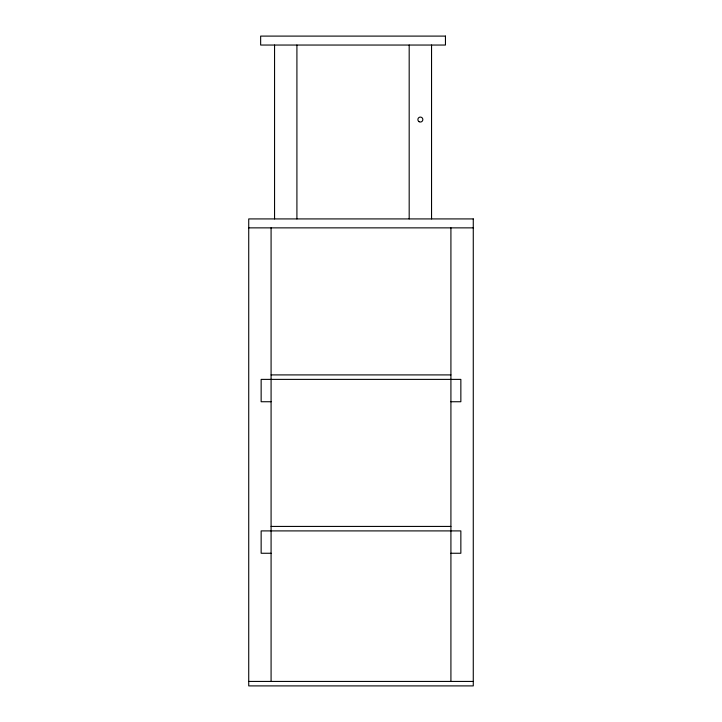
<?xml version="1.0" encoding="UTF-8"?>
<svg xmlns="http://www.w3.org/2000/svg" width="722" height="722" viewBox="0 0 722 722"><rect width="100%" height="100%" fill="white"/><g stroke="black" fill="none" stroke-linecap="round" stroke-linejoin="round"><path stroke-width="1.08" d="M248.729 227.863L473.271 227.863M271.084 374.908L450.916 374.908M271.084 401.739L261.147 401.739L261.147 379.384L460.853 379.384L460.853 401.739L450.916 401.739M271.084 526.428L450.916 526.428M271.084 553.26L261.147 553.26L261.147 530.905L460.853 530.905L460.853 553.26L450.916 553.26M248.729 681.433L473.271 681.433M450.916 227.863L450.916 681.433M431.548 45.044L431.548 218.919M409.184 45.044L409.184 218.919M296.913 45.044L296.913 218.919M274.559 45.044L274.559 218.919M271.084 227.863L271.084 681.433M445.456 36.1L260.651 36.1L260.651 45.044L445.456 45.044L445.456 36.1M473.271 218.919L248.729 218.919L248.729 685.9L473.271 685.9L473.271 218.919M419.121 121.711A2.482 2.482 0 0 0 422.848 119.563A2.482 2.482 0 0 0 419.121 117.406A2.482 2.482 0 0 0 419.121 121.711"/></g></svg>
